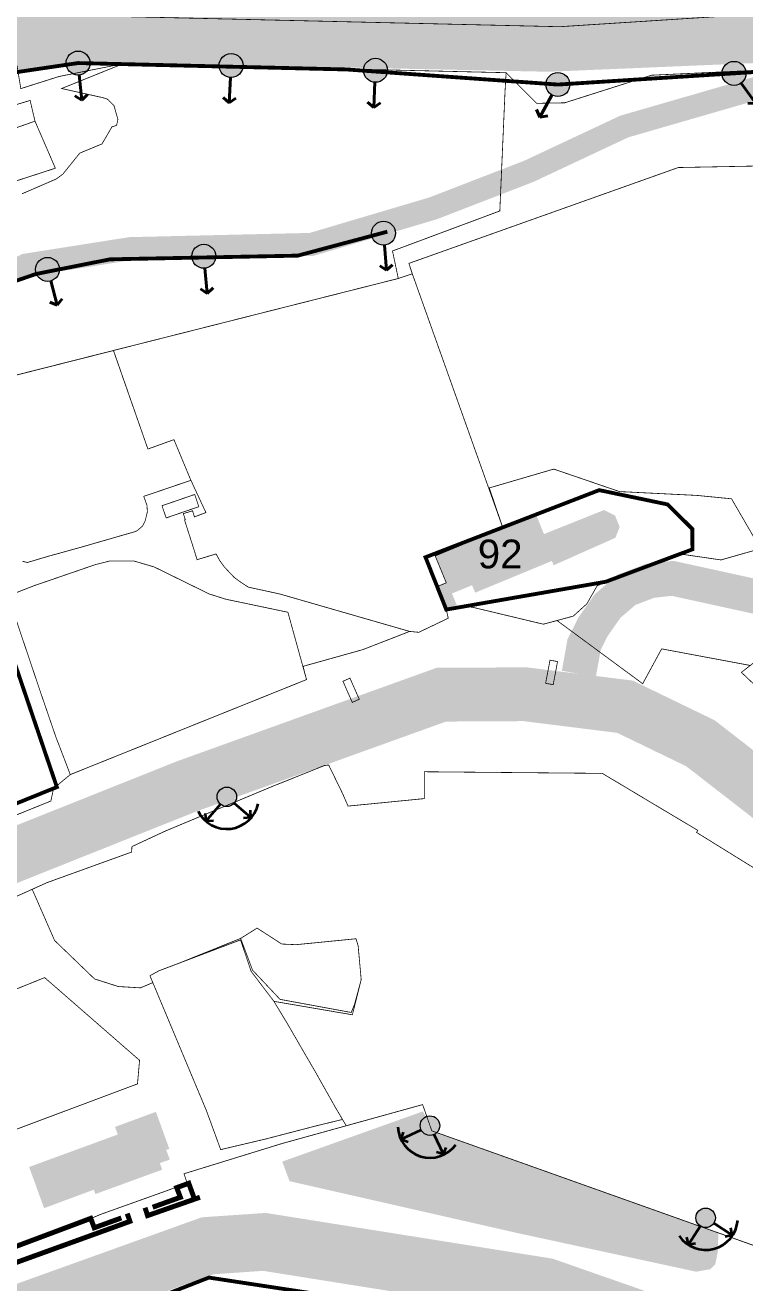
# Model space of a CAD drawing. Header units: millimetres. Extents: x 21689 to 31331, y 37531 to 43751.
# Drawn here: x 27870.9 to 28058.3, y 42368.8 to 42696.2 of the extents above; entities that cross this region are included whole.
import ezdxf

# ---------------------------------------------------------------- set-up
doc = ezdxf.new("R2010")
doc.units = ezdxf.units.MM
doc.linetypes.add('g5_084', pattern=[0.4, 0.2, -0.2])
doc.layers.add('0.1 ОКН', color=1, linetype='Continuous', lineweight=9, transparency=0.4)
doc.layers.add('00 Дороги', color=252, linetype='Continuous', lineweight=9, transparency=0.2)
for name, color, linetype, lineweight in [('0.15 - Видовые раскрытия', 22, 'Continuous', 9), ('00 границы ОКН', 1, 'Continuous', 40), ('00 номер ОКН', 7, 'Continuous', 15), ('00 Разраб границы', 5, 'g5_084', 50), ('CONTUR', 150, 'Continuous', 9)]:
    doc.layers.add(name, color=color, linetype=linetype, lineweight=lineweight)
doc.layers.add('00 Парки и скверы', color=114, linetype='Continuous', lineweight=9, true_color=0x00a945, transparency=0.5)
doc.layers.add('25. ценная историческая застройка сов пер', color=92, linetype='Continuous', lineweight=0, true_color=0x19df16)
doc.styles.get("Standard").update_dxf_attribs({"font": 'arial.ttf'})
doc.linetypes.add('474_2', pattern='A,1,-0.5,[222,geobl2.shx,S=0.1,R=0,X=0,Y=0],-0.5,3', length=5)

# ---------------------------------------------------------------- blocks, each defined once
blk = doc.blocks.new('участки все')
at = {"layer": 'CONTUR', "const_width": 0.2}
for points in [[(5188.64, 5042.74), (5147.22, 5040.8), (5124.63, 5033.62), (5117.35, 5033.49), (5109.37, 5041.46), (5009.63, 5043.8), (4992.9, 5040.46), (4982.99, 5037.32), (4982, 5043.29), (4980.02, 5042.96), (4981.02, 5036.99), (4962.31, 5033.13), (4963.06, 5068.41), (4966.17, 5068.47), (4965.75, 5067.49), (4967.35, 5061.96), (4972.81, 5059.14), (4986.09, 5056.61), (5123.33, 5053.43), (5216.45, 5059.41)], [(4959.08, 4957.01), (5081.29, 4987.89), (5079.78, 4995.05), (5107.73, 5005.47), (5109.08, 5036.4), (5109.37, 5041.46), (5009.63, 5043.8), (4993.6, 5037.34), (5004.31, 5034.97), (5005.48, 5034.61), (5007.23, 5032.94), (5008.27, 5029.32), (5007.93, 5027.73), (5006.74, 5027.38), (5004.12, 5022.92), (4998.35, 5020.53), (4993.88, 5015), (4992.17, 5013.77), (4983.32, 5009.95)], [(4966.77, 4958.94), (5007.11, 4969.13), (5016.08, 4943.5), (5022.86, 4945.94), (5027.22, 4935.49), (5027.28, 4935.35), (5016.93, 4931.83), (5016.05, 4931.54), (5015, 4931.18), (5015.83, 4928.88), (5015.95, 4927.17), (5015.39, 4924.87), (5014.68, 4923.44), (5013.33, 4922.27), (5012.63, 4921.96), (4998.73, 4917.96), (4990.04, 4915.55), (4984.68, 4913.96), (4983.41, 4914.28)], [(5185.8, 4827.09), (5158.96, 4843.7), (5159.3, 4844.22), (5134.41, 4859.07), (5088.09, 4859.49), (5088.07, 4858.23), (5088.07, 4852.5), (5068.21, 4850.55), (5066.77, 4853.84), (5063.16, 4861.25), (5062.03, 4861.1), (5053.41, 4857.64), (5048.58, 4855.71), (5020.63, 4844.06), (5011.92, 4840.01), (5011.85, 4838.59), (4989.84, 4830.64), (4975.95, 4824.4)], [(4958.26, 4838.72), (4990.81, 4851.87), (4991.51, 4855.15), (4995.87, 4858.75), (5057.39, 4883.48), (5056.49, 4886.93), (5072.05, 4891.28), (5084.25, 4896.02), (5086.63, 4895.79), (5094.3, 4899.46), (5093.79, 4901.71), (5097.14, 4902.65), (5097.14, 4902.65), (5100.64, 4902.31), (5119.07, 4897.9), (5122.64, 4898.85), (5144.94, 4882.41), (5149.87, 4891.48), (5172.95, 4887.16), (5170.65, 4885.36), (5173.72, 4882.45)], [(5173.72, 4882.45), (5170.65, 4885.36), (5176.07, 4889.59)], [(5189.77, 4730.52), (5090.02, 4766.02), (5087.63, 4772.85), (5067.75, 4767.34), (5066.75, 4768.98), (5064.74, 4772.42), (5059.55, 4781.62), (5056.66, 4786.58), (5052.43, 4793.88), (5048.91, 4799.72), (5069.33, 4796.23), (5071.63, 4805.38), (5070.84, 4814.16), (5070.84, 4814.16), (5070.29, 4816.02), (5054.7, 4814.48), (5050.95, 4814.64), (5044.52, 4818.79), (5040.23, 4816.11), (5024.15, 4809.64), (5018.96, 4807.68), (5016.61, 4806.4), (5017.36, 4804.6), (5014.13, 4803.24), (5008.39, 4803.58), (5002.2, 4805.55), (4991.79, 4815.56), (4985.95, 4828.9), (4989.84, 4830.64), (5011.85, 4838.59), (5011.92, 4840.01), (5020.63, 4844.06), (5048.58, 4855.71), (5053.41, 4857.64), (5062.03, 4861.1), (5063.16, 4861.25), (5066.77, 4853.84), (5068.21, 4850.55), (5088.07, 4852.5), (5088.07, 4858.23), (5088.09, 4859.49), (5134.41, 4859.07), (5159.3, 4844.22), (5158.96, 4843.7), (5185.8, 4827.09)], [(4947.94, 4725.74), (4954.77, 4728.26), (4969.35, 4732.42), (4972.09, 4726.93), (4973.88, 4727.82), (4971.5, 4732.59), (5001.18, 4743.15), (5003.63, 4744.22), (5020.94, 4750.41), (5026.3, 4752.44), (5025.5, 4754.85), (5050.9, 4762.68), (5087.63, 4772.85), (5087.63, 4772.85), (5090.02, 4766.02), (5195.2, 4728.57)]]:
    blk.add_lwpolyline(points, dxfattribs=at)
for points in [[(4979.12, 5026.19), (4986.68, 5028.84), (4985.41, 5034.23), (4978.67, 5032.22), (4976.19, 5031.58), (4966.27, 5028.57), (4966.3, 5027.93), (4965.65, 5027.66), (4966.65, 5022.51), (4969.31, 5023.14), (4975.21, 5024.52), (4979.12, 5026.19)], [(4967.59, 5008.66), (4966.62, 5020.85), (4979.12, 5026.19), (4986.68, 5028.84), (4991.98, 5016.6), (4967.59, 5008.66)], [(5201.79, 4952.22), (5193.61, 4940.08), (5188.37, 4937.63), (5200.99, 4926.73), (5179.54, 4911.12), (5175.62, 4917.56), (5168.08, 4930.54), (5158.96, 4931.43), (5138.9, 4932.42), (5121.78, 4938.28), (5104.99, 4933.37), (5104.84, 4933.32), (5084.94, 4989.11), (5084.05, 4991.82), (5154.2, 5016.77), (5175.24, 5017.18), (5198.53, 4960.07), (5201.79, 4952.22)], [(5007.12, 4969.15), (5081.29, 4987.89), (5084.94, 4989.11), (5108.53, 4922.96), (5090.9, 4915.67), (5093.79, 4908.68), (5091.32, 4907.65), (5093.79, 4901.71), (5094.3, 4899.46), (5086.63, 4895.79), (5084.25, 4896.02), (5050.45, 4905.76), (5042.23, 4907.55), (5040.2, 4908.87), (5038.56, 4910.08), (5036, 4912.78), (5034.78, 4914.47), (5033.84, 4916.19), (5032.12, 4915.67), (5028.89, 4914.69), (5028.23, 4916.85), (5025.63, 4925.01), (5025.82, 4925.08), (5025.32, 4926.69), (5027.71, 4927.42), (5028.2, 4925.83), (5031.19, 4926.96), (5027.22, 4935.49), (5022.86, 4945.94), (5016.08, 4943.5), (5007.12, 4969.15)], [(5175.62, 4917.56), (5165.33, 4914.63), (5154.32, 4916.23), (5133.1, 4907.93), (5130.4, 4903.2), (5126.85, 4900), (5122.63, 4898.86), (5119.07, 4897.9), (5100.64, 4902.31), (5097.14, 4902.65), (5093.79, 4901.71), (5091.32, 4907.65), (5093.79, 4908.68), (5090.9, 4915.67), (5108.53, 4922.96), (5104.99, 4933.37), (5121.78, 4938.28), (5138.9, 4932.42), (5158.96, 4931.43), (5168.08, 4930.54), (5175.62, 4917.56)], [(5019.75, 4928.74), (5022.6, 4929.72), (5027.84, 4931.52), (5028.28, 4931.66), (5029.33, 4928.48), (5028.89, 4928.33), (5023.65, 4926.53), (5020.84, 4925.57), (5019.75, 4928.74)], [(4986.47, 4907.93), (5002.34, 4913.39), (5006.13, 4914.35), (5012.46, 4914.35), (5017.72, 4912.8), (5032.05, 4905.77), (5036.34, 4904.41), (5052.54, 4901.01), (5057.39, 4883.48), (4995.87, 4858.75), (4992.07, 4868.67), (4988.46, 4879.19), (4981.96, 4898.45), (4979.45, 4905.2), (4986.47, 4907.93)], [(5120.8, 4888.54), (5122.76, 4888.17), (5121.64, 4882.15), (5119.66, 4882.52), (5120.8, 4888.54)], [(5120.8, 4888.54), (5122.76, 4888.17), (5121.64, 4882.15), (5119.66, 4882.52), (5120.8, 4888.54)], [(5071.13, 4878.36), (5069.31, 4877.55), (5066.88, 4883.04), (5068.7, 4883.85), (5071.13, 4878.36)], [(5066.88, 4883.04), (5068.7, 4883.85), (5071.13, 4878.36), (5069.31, 4877.55), (5066.88, 4883.04)], [(5044.52, 4818.79), (5045.76, 4817.99), (5050.95, 4814.64), (5054.7, 4814.48), (5070.29, 4816.02), (5070.84, 4814.16), (5071.63, 4805.38), (5069.89, 4798.94), (5069.04, 4796.83), (5050.5, 4800.24), (5043.33, 4807.85), (5040.23, 4816.11), (5044.52, 4818.79)], [(5016.61, 4806.4), (5018.96, 4807.68), (5040.21, 4815.72), (5042.98, 4807.52), (5048.91, 4799.72), (5052.43, 4793.88), (5056.66, 4786.58), (5059.55, 4781.62), (5064.74, 4772.42), (5066.75, 4768.98), (5059.82, 4767.29), (5046.61, 4763.86), (5035.04, 4761.13), (5031.33, 4771.26), (5016.61, 4806.4)], [(4989.19, 4805.91), (5013.91, 4784.37), (5013.37, 4778.24), (4971.89, 4762.7), (4915.07, 4769.03), (4912.93, 4775.02), (4989.19, 4805.91)]]:
    blk.add_lwpolyline(points, close=True, dxfattribs=at)
blk = doc.blocks.new('трасса вид раскр')
at = {"layer": '0.15 - Видовые раскрытия', "transparency": 33554687}
h = blk.add_hatch(color=256, dxfattribs=at)
h.dxf.hatch_style = 1
h.paths.add_polyline_path([(-2.77, -1.43, 1), (2.77, 1.43, 1)])
at = {"layer": '0.15 - Видовые раскрытия', "lineweight": 40}
for p, q in [((1.42, -2.78), (4.42, -8.62)), ((4.42, -8.62), (2.35, -8.22)), ((4.42, -8.62), (5.3, -6.7))]:
    blk.add_line(p, q, dxfattribs=at)
at = {"layer": '0.15 - Видовые раскрытия'}
blk.add_circle((0, 0), 3.12, dxfattribs=at)
blk = doc.blocks.new('Точки и сектора раскрытия панорам 2')
at = {"layer": '0.15 - Видовые раскрытия', "transparency": 33554687}
h = blk.add_hatch(color=256, dxfattribs=at)
h.dxf.hatch_style = 1
h.paths.add_polyline_path([(2487.48, 126.66, 1), (2492.55, 126.66, 1)])
at = {"layer": '0.15 - Видовые раскрытия', "lineweight": 35}
for p, q in [((2481.77, 126.66), (2483.07, 128.06)), ((2481.77, 126.66), (2487.48, 126.66)), ((2481.77, 126.66), (2483.07, 125.27)), ((2490.01, 118.42), (2490.01, 124.13)), ((2490.01, 118.42), (2488.62, 119.72)), ((2490.01, 118.42), (2491.41, 119.72))]:
    blk.add_line(p, q, dxfattribs=at)
at = {"layer": '0.15 - Видовые раскрытия'}
blk.add_circle((2490.01, 126.66), 2.54, dxfattribs=at)
at = {"layer": '0.15 - Видовые раскрытия', "lineweight": 35}
blk.add_arc((2490.01, 126.66), 8.37, 157.1942, 298.3722, dxfattribs=at)

msp = doc.modelspace()

# ---------------------------------------------------------------- hatches: boundary and pattern name
at = {"layer": '0.1 ОКН', "transparency": 33554585}
h = msp.add_hatch(color=1, dxfattribs=at)
h.dxf.hatch_style = 1
h.paths.add_polyline_path([(28005.97, 42563.72), (28003.93, 42568.81), (27977.65, 42558.03), (27980.54, 42551.03), (27978.16, 42550.05), (27980.55, 42544.07), (27983.28, 42545.2), (27982.02, 42548.25), (27987.25, 42550.41), (27988.06, 42548.46), (28008.05, 42556.73), (28008.5, 42555.6), (28024.56, 42562.75), (28025.69, 42565.56), (28024.51, 42568.52), (28021.65, 42569.98)])
at = {"layer": '00 Парки и скверы', "transparency": 33554559}
h = msp.add_hatch(color=256, dxfattribs=at)
h.dxf.hatch_style = 1
h.paths.add_polyline_path([(27939.72, 42395.27), (27999.56, 42381.66), (28045.62, 42371.71), (28049.32, 42372.37), (28050.6, 42373.66), (28051.31, 42377.23), (28051.37, 42381.82), (27976.77, 42408.38), (27974.47, 42413.45), (27937.82, 42400.37)])
at = {"layer": '25. ценная историческая застройка сов пер', "lineweight": 30, "true_color": 0x19df16, "transparency": 33554585}
h = msp.add_hatch(color=92, dxfattribs=at)
h.dxf.hatch_style = 1
h.paths.add_polyline_path([(27907.61, 42403.41), (27908.41, 42403.7), (27904.92, 42413.32), (27894.26, 42409.4), (27894.99, 42407.42), (27871.9, 42398.97), (27875.8, 42388.25), (27888.75, 42393.05), (27889.16, 42391.92), (27906.56, 42398.27), (27905.93, 42399.98), (27908.54, 42400.89)])

# ---------------------------------------------------------------- linework, layer by layer
at = {"layer": '0.15 - Видовые раскрытия', "linetype": '474_2', "const_width": 1}
for points in [[(28409.89, 42598.56), (28314.6, 42642.88), (28268.8, 42652.84), (28207.38, 42687.27), (28167.1, 42698.41), (28072.39, 42684.73), (28009.6, 42680.73), (27954.61, 42684.66), (27884.64, 42686.33), (27840.23, 42679.77), (27772.96, 42657.17), (27701.93, 42626.74), (27583.03, 42603.3), (27538.85, 42592.35)], [(27965.19, 42642.44), (27941.86, 42636.2), (27892.96, 42635.24), (27873.71, 42631.43), (27855.69, 42625.26), (27808.9, 42603.19), (27769.8, 42581.4), (27737.55, 42553.9)]]:
    msp.add_lwpolyline(points, dxfattribs=at)
at = {"layer": '00 границы ОКН', "const_width": 1}
msp.add_lwpolyline([(27975.13, 42557.69), (28020.36, 42575.16), (28038.15, 42571.44), (28044.6, 42565.07), (28044.65, 42559.75), (28022.08, 42551.31), (27980.53, 42544.07), (27975.13, 42557.69)], close=True, dxfattribs=at)
at = {"layer": '00 Дороги', "lineweight": 9}
for points, const_width in [([(27524.87, 42608.29), (27542.21, 42611.31), (27650.84, 42623.34), (27727.85, 42644.57), (27787.07, 42674.06), (27839.35, 42688.52), (27892.35, 42693.96), (28007.09, 42691.57), (28077.63, 42694.54), (28126.29, 42701.78), (28165.13, 42707.72), (28193.4, 42704.89), (28329.31, 42657.28), (28396.18, 42640.9), (28485.29, 42628.57), (28544.08, 42624.51), (28665.82, 42601.64), (28711.15, 42595.98), (28781.49, 42601.06), (28817.9, 42611.63), (28892.9, 42629.3), (28958.29, 42651.81), (29022.95, 42667.67), (29090.75, 42673.09)], 15), ([(27570.56, 42475.46), (27572.06, 42477), (27574.25, 42477.9), (27581.1, 42479.86), (27603.57, 42484.27), (27666.47, 42504.29), (27681.53, 42515.73), (27703.63, 42527.17), (27729.59, 42549.58), (27760.19, 42575.56), (27817.35, 42608.18), (27846.4, 42621.52), (27871.12, 42633.75), (27898.25, 42638.02), (27945.44, 42639.12), (27977.08, 42648.5), (28002.02, 42658.14), (28026.89, 42669.81), (28063.14, 42680.29), (28068.9, 42684.48), (28068.82, 42686.66)], 6), ([(28065.69, 42546.46), (28039.47, 42552.2), (28033.63, 42551.55), (28027.48, 42549.21), (28022.55, 42544.99), (28018.74, 42539.56), (28016.42, 42534.92), (28015.07, 42527.34)], 9), ([(27681.25, 42414.88), (27695.49, 42410.75), (27754.4, 42434.81), (27912.94, 42498.05), (27979.25, 42521.91), (28001.07, 42522.03), (28027.07, 42518.78), (28046.74, 42509.26), (28158.2, 42422.77), (28196.73, 42392.3), (28305.74, 42355.43), (28470.23, 42297.1), (28527.33, 42278.48), (28539.92, 42272.19), (28641.5, 42231.9), (28676.18, 42215.32), (28722.23, 42200.04), (28758.41, 42189.57), (28805.49, 42183.61), (28853.86, 42173.32), (28901.18, 42158.97)], 14), ([(26101.4, 42452.9), (26450.08, 42361.4), (26477.25, 42358.65), (26916.67, 42241.41), (27209.67, 42163.19), (27248.19, 42163.46), (27338.92, 42181.38), (27728.05, 42310.08), (27918.42, 42378.46), (27933.18, 42379.47), (28006.41, 42367.8), (28286.21, 42269.93), (28397.4, 42183.6), (28415.85, 42173.45), (28479.19, 42149.61), (28700.42, 42082.61), (28922.82, 42018.07), (28993.36, 42002.36), (29175.45, 42002.36), (29258.56, 41994.54), (29507.76, 41985.48)], 15)]:
    msp.add_lwpolyline(points, dxfattribs=dict(at, const_width=const_width))
at = {"layer": '00 Разраб границы', "ltscale": 5, "const_width": 1}
for points in [[(27844.03, 42483.68), (27878.26, 42497.51), (27879.13, 42497.86), (27868.41, 42529.38), (27864.81, 42539.73), (27863.53, 42542.6), (27851.74, 42548.81), (27824.31, 42539.76), (27828.39, 42527.45), (27835.57, 42506.8), (27839.2, 42496.48), (27843.11, 42486.11), (27844.03, 42483.68)], [(27844.03, 42483.68), (27878.26, 42497.51), (27879.13, 42497.86), (27868.41, 42529.38), (27864.81, 42539.73), (27863.53, 42542.6), (27851.74, 42548.81), (27824.31, 42539.76), (27828.39, 42527.45), (27835.57, 42506.8), (27839.2, 42496.48), (27843.11, 42486.11), (27844.03, 42483.68)], [(27945.93, 42366.04), (27918.72, 42370.18), (27875.08, 42353.14), (27874.4, 42348.99), (27887.57, 42330.86), (27887.27, 42328.71), (27935.81, 42320.9), (27936.23, 42323.42), (27938.85, 42339.14), (27941.76, 42339.73), (27945.93, 42366.03)]]:
    msp.add_lwpolyline(points, dxfattribs=at)
msp.add_lwpolyline([(27945.93, 42366.04), (27918.72, 42370.18), (27875.08, 42353.14), (27874.4, 42348.99), (27887.57, 42330.86), (27887.27, 42328.71), (27935.81, 42320.9), (27936.23, 42323.42), (27938.85, 42339.14), (27941.76, 42339.73), (27945.93, 42366.03)], close=True, dxfattribs=at)
at = {"layer": '25. ценная историческая застройка сов пер', "color": 92, "lineweight": 30, "true_color": 0x19df16, "transparency": 33554585, "const_width": 1.3}
for points in [[(27904.07, 42388.49), (27911.29, 42391.08), (27910.33, 42393.59), (27913.47, 42394.73), (27915.01, 42390.47)], [(27902.08, 42388.37), (27902.75, 42386.32), (27916.38, 42391.08)], [(27859.61, 42370.88), (27898.15, 42384.81), (27897.45, 42386.85)], [(27859.69, 42370.92), (27858.35, 42374.5), (27887.95, 42385.59), (27888.86, 42383.14), (27895.93, 42385.7)]]:
    msp.add_lwpolyline(points, dxfattribs=at)

# ---------------------------------------------------------------- block references
at = {"layer": '0.15 - Видовые раскрытия'}
for p, rotation in [((27884.64, 42686.33), 338.4929987544568), ((27924.49, 42685.67), 330.1826823797586), ((27962.1, 42684.44, 107.16), 330.1826823797586), ((28009.6, 42680.73), 303.5981136274445), ((28055.47, 42683.65), 8.77332600139718), ((27964.19, 42642.04), 337.5178288574087), ((27917.39, 42636.03), 338.2235037575814), ((27876.71, 42632.62), 347.985932033571)]:
    msp.add_blockref('трасса вид раскр', p, dxfattribs=dict(at, rotation=rotation))
at = {"layer": '0.15 - Видовые раскрытия', "color": 0, "lineweight": 9}
for p, rotation in [((26389.64, 40529.68), 49.12388295239935), ((25774.42, 41240.13), 25.06466474247375), ((26802.49, 40225.95), 57.11506094670717)]:
    msp.add_blockref('Точки и сектора раскрытия панорам 2', p, dxfattribs=dict(at, rotation=rotation))
at = {"layer": 'CONTUR'}
msp.add_blockref('участки все', (22886.75, 37642.36), dxfattribs=at)

# ---------------------------------------------------------------- texts
at = {"layer": '00 номер ОКН', "color": 4, "insert": (27988.74, 42562.29), "char_height": 7.5, "attachment_point": 1}
msp.add_mtext_dynamic_manual_height_columns('{\\C7;92}', width=7.5, gutter_width=12.5, heights=[0], dxfattribs=at)

doc.saveas('drawing.dxf')
